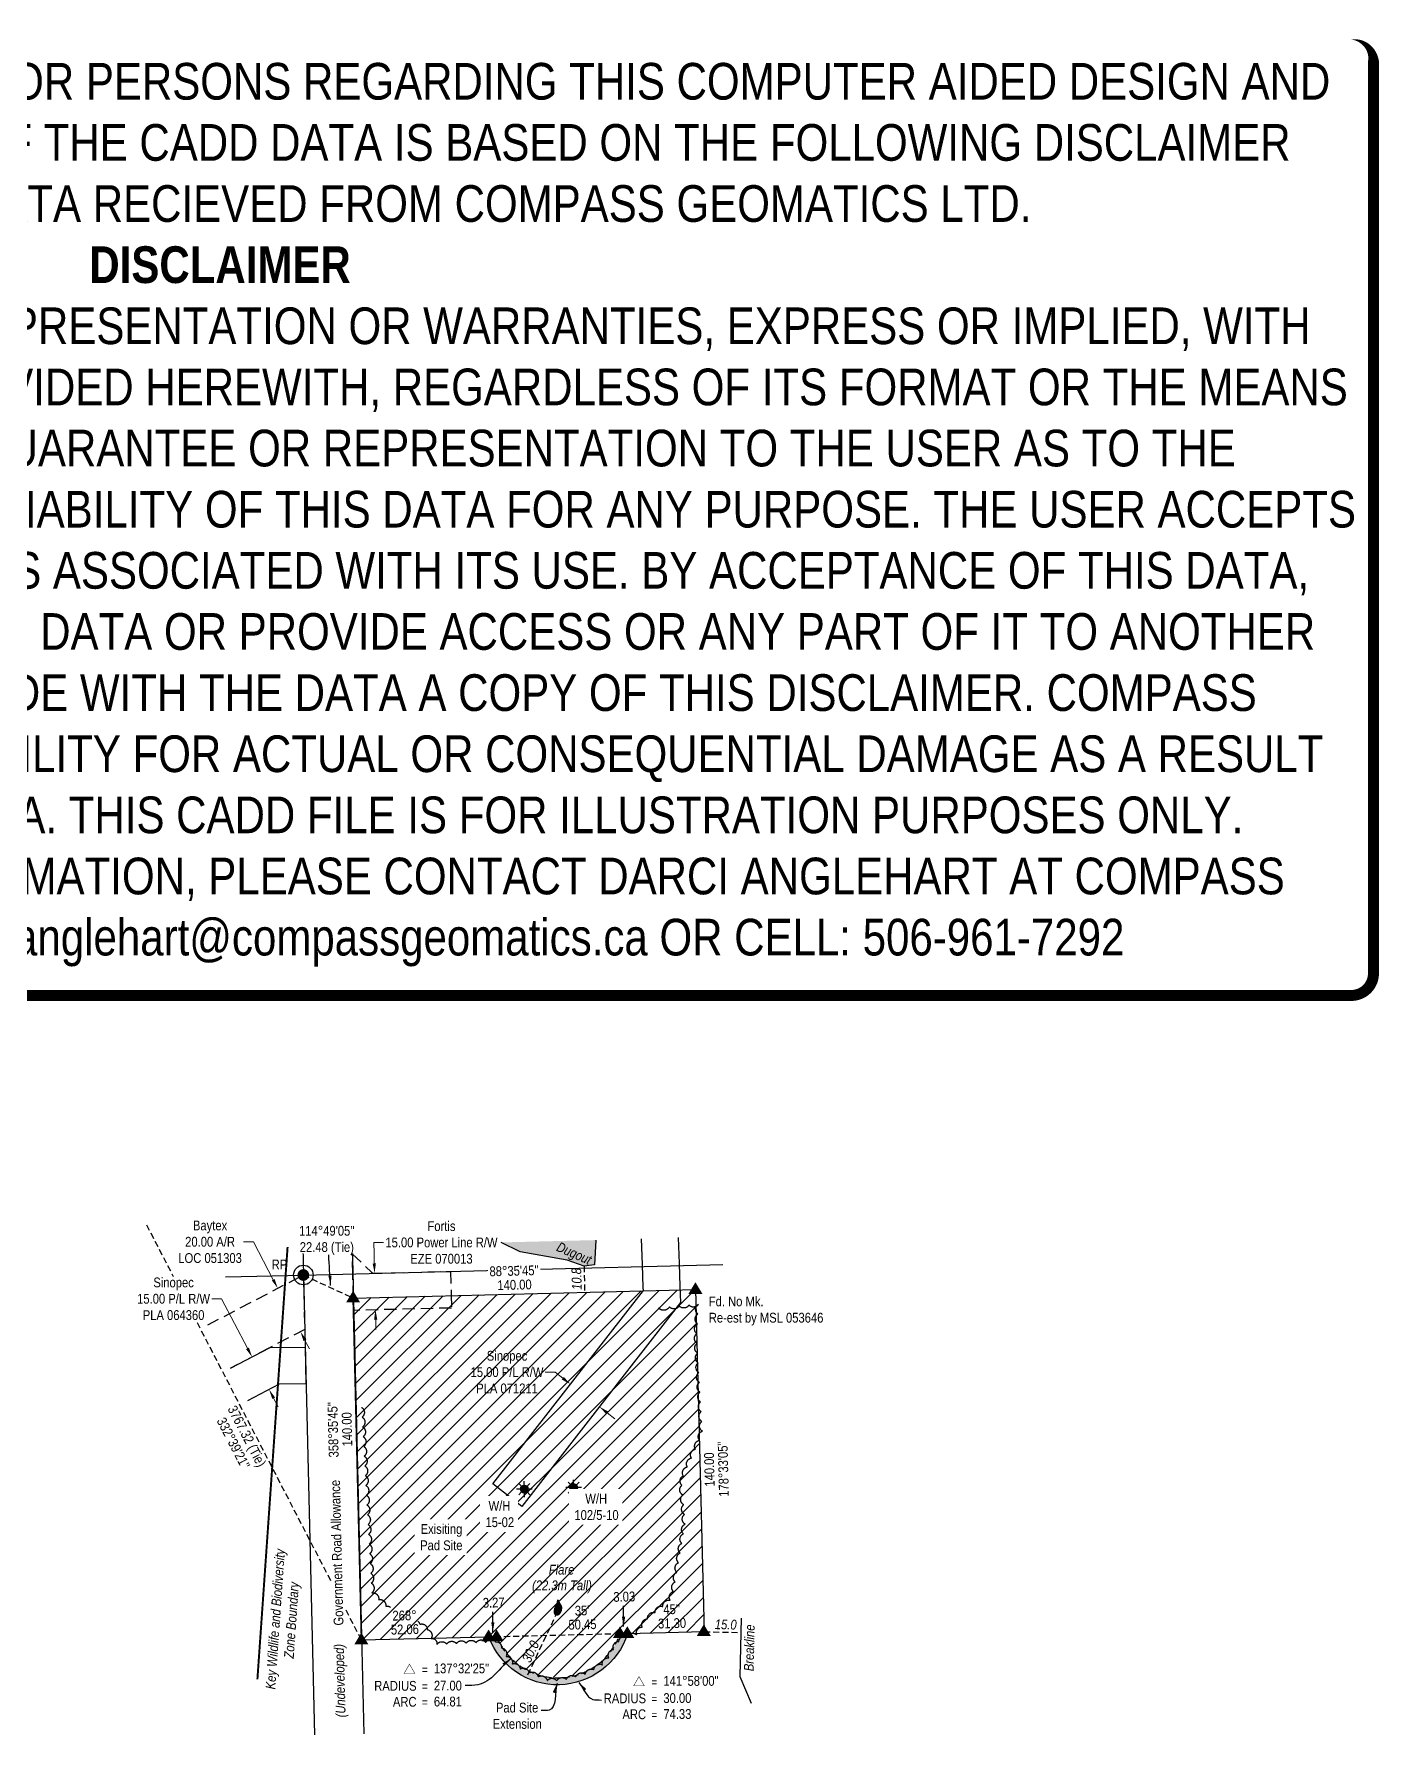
# Model space of a CAD drawing. Extents: x 617011 to 621249, y 5895868 to 5900840.
# Drawn here: x 619875 to 621249, y 5896358 to 5898097 of the extents above; entities that cross this region are included whole.
import ezdxf
from ezdxf.enums import TextEntityAlignment as Align

# ---------------------------------------------------------------- set-up
doc = ezdxf.new("R2010")
doc.units = 0
doc.header["$LTSCALE"] = 5
doc.header["$PDSIZE"] = 5
for name, pattern in [('0', [1, 1, 0]), ('DASHDOT2', [12.7, 6.35, -3.175, 0, -3.175]), ('foc-ACCESSROAD', [3.75, 2.5, -1.25]), ('foc-FLOWLINE', [3.75, 2.5, -1.25]), ('foc-TIELINE', [1.875, 1.25, -0.625]), ('foc-TRAV', [1.875, 1.25, -0.625])]:
    doc.linetypes.add(name, pattern=pattern)
for name, color, linetype in [('35', 37, 'Continuous'), ('AS-SYMBOL', 7, 'Continuous'), ('AS-WILDLIFE', 131, 'DASHDOT2'), ('C-RW', 13, 'Continuous'), ('C-WS-S', 13, 'Continuous'), ('F-AR', 190, 'foc-ACCESSROAD'), ('F-EZE', 190, 'foc-FLOWLINE'), ('L-BD', 7, 'Continuous'), ('L-MON', 1, 'Continuous'), ('L-MON-T', 1, 'Continuous'), ('L-ROAD-T', 7, 'Continuous'), ('L-SEC', 7, 'Continuous'), ('L-TIE', 7, 'foc-TIELINE'), ('P-PROPOSED', 10, 'Continuous'), ('P-PROPOSED-EXISTING-H', 59, 'Continuous'), ('P-PROPOSED-H', 21, 'Continuous'), ('P-TRAV', 4, 'foc-TRAV'), ('P-TXT', 4, 'Continuous'), ('T-BUSH', 110, '0'), ('T-SLOPE', 48, 'Continuous'), ('T-TIE', 201, 'foc-TIELINE'), ('T-WATER', 160, 'Continuous'), ('T-WATER-H', 133, 'Continuous'), ('T-WATER-T', 170, 'Continuous')]:
    doc.layers.add(name, color=color, linetype=linetype)
for name, color, linetype, lineweight in [('C-RW-T', 13, 'Continuous', 9), ('C-WS-T', 13, 'Continuous', 9), ('F-AR-T', 190, 'Continuous', 9), ('F-EZE-T', 190, 'Continuous', 9), ('T-TEXT', 48, 'Continuous', 18), ('T-TIE-T', 201, 'Continuous', 18)]:
    doc.layers.add(name, color=color, linetype=linetype, lineweight=lineweight)
doc.layers.add('DISCLAIMER', color=7, linetype='Continuous', plot=False)
doc.styles.add('175L', font='ARIALN.TTF', dxfattribs={"height": 20})
doc.styles.add('240', font='ARIALN.TTF', dxfattribs={"height": 30})
doc.styles.add('80', font='ARIALN.TTF', dxfattribs={"height": 10})
doc.styles.add('80CG', font='ARIALN.TTF', dxfattribs={"height": 10})
doc.styles.add('80L', font='ARIALN.TTF', dxfattribs={"height": 10})
doc.styles.add('80LS', font='ARIALNI.TTF', dxfattribs={"height": 10})
doc.dimstyles.new('Compass 5 000', dxfattribs={"dimscale": 5, "dimtxt": 9, "dimasz": 2, "dimexe": 0.2, "dimexo": 0.0625, "dimgap": 0.5, "dimtad": 0, "dimtih": 1, "dimtoh": 1, "dimzin": 0, "dimdsep": 46, "dimtxsty": '80CG', "dimcen": 0.1, "dimse1": 1, "dimse2": 1, "dimclrd": 256, "dimclrt": 256, "dimaunit": 1, "dimadec": 4, "dimazin": 0, "dimtfac": 0.06, "dimtofl": 0, "dimtmove": 0, "dimatfit": 1, "dimfxl": 0.2, "dimtolj": 1, "dimtzin": 0, "dimlwd": -1, "dimarcsym": 0})

# ---------------------------------------------------------------- blocks, each defined once
blk = doc.blocks.new('FLARE')
h = blk.add_hatch(color=255)
h.dxf.hatch_style = 1
h.paths.add_polyline_path([(0.16, 2.41, 0.114147), (0.13, 2.43), (0.11, 2.44, 0.261551), (0.01, 2.42), (0, 2.41, 0.131268), (-0.03, 2.37), (-0.04, 2.35, 0.041497), (-0.05, 2.33), (-0.05, 2.29, 0.015174), (-0.05, 2.29), (-0.06, 2.24, 0.004376), (-0.06, 2.24), (-0.07, 2.18), (-0.08, 2.11), (-0.09, 2.05), (-0.1, 1.98), (-0.12, 1.91), (-0.14, 1.83), (-0.17, 1.76), (-0.19, 1.68), (-0.22, 1.61), (-0.26, 1.53), (-0.29, 1.46), (-0.32, 1.39), (-0.36, 1.32), (-0.39, 1.25, 0.000505), (-0.39, 1.25), (-0.43, 1.18, 0.002398), (-0.43, 1.18), (-0.46, 1.1, 0.004177), (-0.46, 1.1), (-0.5, 1.03, 0.005735), (-0.5, 1.03), (-0.53, 0.95, 0.006994), (-0.53, 0.95), (-0.56, 0.87, 0.00791), (-0.57, 0.87), (-0.6, 0.78, 0.008323), (-0.6, 0.78), (-0.63, 0.69, 0.008095), (-0.63, 0.68), (-0.66, 0.59, 0.008067), (-0.66, 0.59), (-0.68, 0.49, 0.008387), (-0.68, 0.49), (-0.7, 0.39, 0.009056), (-0.71, 0.38), (-0.72, 0.28, 0.010123), (-0.72, 0.28), (-0.74, 0.18, 0.011689), (-0.74, 0.18), (-0.75, 0.08, 0.013925), (-0.75, 0.08), (-0.75, -0.02, 0.016488), (-0.75, -0.02), (-0.75, -0.11, 0.017255), (-0.75, -0.12), (-0.74, -0.2, 0.01735), (-0.74, -0.2), (-0.73, -0.28, 0.017311), (-0.73, -0.29), (-0.71, -0.36, 0.01715), (-0.71, -0.36), (-0.69, -0.43, 0.016886), (-0.69, -0.44), (-0.66, -0.5, 0.016546), (-0.66, -0.5), (-0.63, -0.56, 0.016164), (-0.63, -0.56), (-0.6, -0.61, 0.016329), (-0.6, -0.62), (-0.57, -0.66, 0.018828), (-0.57, -0.67), (-0.54, -0.71, 0.022087), (-0.53, -0.71), (-0.5, -0.75, 0.025345), (-0.49, -0.76), (-0.46, -0.78, 0.028234), (-0.45, -0.79), (-0.42, -0.82, 0.030298), (-0.41, -0.82), (-0.37, -0.84, 0.031129), (-0.36, -0.85), (-0.32, -0.86, 0.030544), (-0.31, -0.87), (-0.27, -0.88, 0.028465), (-0.26, -0.88), (-0.22, -0.89, 0.025311), (-0.21, -0.89), (-0.16, -0.89, 0.02283), (-0.15, -0.89), (-0.11, -0.89, 0.021226), (-0.1, -0.89), (-0.05, -0.88, 0.020401), (-0.04, -0.88), (0, -0.87, 0.020299), (0.01, -0.87), (0.05, -0.85, 0.020911), (0.06, -0.85), (0.11, -0.83, 0.022277), (0.11, -0.83), (0.15, -0.81, 0.023712), (0.16, -0.8), (0.2, -0.78, 0.022408), (0.21, -0.78), (0.24, -0.75, 0.01993), (0.25, -0.74), (0.28, -0.72, 0.017146), (0.28, -0.71), (0.31, -0.68, 0.014211), (0.32, -0.68), (0.35, -0.64, 0.011221), (0.35, -0.64), (0.37, -0.61, 0.008212), (0.38, -0.61), (0.4, -0.57, 0.005172), (0.4, -0.57), (0.42, -0.54, 0.002523), (0.43, -0.54), (0.45, -0.5, 0.001671), (0.45, -0.5), (0.47, -0.47, 0.001229), (0.47, -0.47), (0.49, -0.44, 0.00075), (0.49, -0.44), (0.51, -0.41, 0.00026), (0.51, -0.41), (0.54, -0.37), (0.56, -0.34), (0.58, -0.3), (0.61, -0.27), (0.63, -0.23, 0.001311), (0.63, -0.23), (0.66, -0.19, 0.003726), (0.66, -0.19), (0.69, -0.15, 0.006065), (0.69, -0.14), (0.72, -0.1, 0.008452), (0.72, -0.1), (0.74, -0.05, 0.010991), (0.75, -0.05), (0.77, 0, 0.013767), (0.77, 0), (0.79, 0.05, 0.016839), (0.8, 0.05), (0.81, 0.1, 0.019104), (0.82, 0.11), (0.83, 0.15, 0.016987), (0.83, 0.16), (0.84, 0.21, 0.013636), (0.84, 0.21), (0.85, 0.26, 0.010244), (0.85, 0.27), (0.86, 0.31, 0.006846), (0.86, 0.32), (0.86, 0.37, 0.003419), (0.86, 0.37), (0.86, 0.41), (0.87, 0.46), (0.87, 0.5), (0.88, 0.54), (0.88, 0.59), (0.89, 0.63, 0.001278), (0.89, 0.63), (0.89, 0.67, 0.004735), (0.89, 0.67), (0.9, 0.71, 0.008354), (0.9, 0.72), (0.9, 0.76, 0.012059), (0.9, 0.76), (0.9, 0.8, 0.015712), (0.9, 0.81), (0.9, 0.85, 0.018457), (0.9, 0.85), (0.9, 0.89, 0.018102), (0.9, 0.9), (0.89, 0.94, 0.016533), (0.89, 0.95), (0.88, 0.99, 0.014576), (0.88, 0.99), (0.87, 1.03, 0.012435), (0.86, 1.04), (0.85, 1.08, 0.010283), (0.85, 1.09), (0.83, 1.13, 0.00824), (0.83, 1.13), (0.81, 1.18, 0.00638), (0.81, 1.18), (0.78, 1.23, 0.004735), (0.78, 1.23), (0.76, 1.29, 0.003388), (0.75, 1.29), (0.73, 1.34, 0.002345), (0.73, 1.34), (0.7, 1.4, 0.001492), (0.7, 1.4), (0.67, 1.46, 0.000746), (0.67, 1.46), (0.63, 1.51), (0.6, 1.57), (0.57, 1.62), (0.55, 1.68), (0.52, 1.73), (0.49, 1.78), (0.47, 1.83), (0.45, 1.87), (0.42, 1.92), (0.4, 1.97), (0.38, 2.02), (0.35, 2.08, 0.000332), (0.35, 2.08), (0.33, 2.13, 0.001849), (0.33, 2.13), (0.3, 2.19, 0.0038), (0.3, 2.19), (0.27, 2.24, 0.006473), (0.27, 2.24), (0.25, 2.29, 0.010865), (0.24, 2.3), (0.22, 2.34, 0.019524), (0.22, 2.34), (0.19, 2.38, 0.041077), (0.18, 2.39)])
at = {"color": 48, "flags": 128}
for points in [[(0.11, -0.72), (0.07, -0.74), (0.03, -0.76), (-0.02, -0.77), (-0.07, -0.78), (-0.11, -0.79), (-0.16, -0.79), (-0.2, -0.79), (-0.25, -0.78), (-0.29, -0.77), (-0.32, -0.76), (-0.36, -0.74), (-0.4, -0.71), (-0.43, -0.68), (-0.46, -0.65), (-0.49, -0.61), (-0.52, -0.56), (-0.54, -0.51), (-0.57, -0.46), (-0.59, -0.4), (-0.61, -0.33), (-0.63, -0.26), (-0.64, -0.19), (-0.65, -0.11), (-0.65, -0.02), (-0.65, 0.07), (-0.64, 0.17), (-0.63, 0.27), (-0.61, 0.36), (-0.58, 0.46), (-0.56, 0.56), (-0.53, 0.66), (-0.5, 0.75), (-0.47, 0.83), (-0.44, 0.91), (-0.41, 0.99), (-0.37, 1.06), (-0.34, 1.13), (-0.3, 1.2), (-0.27, 1.27), (-0.23, 1.34), (-0.2, 1.42), (-0.16, 1.49), (-0.13, 1.57), (-0.1, 1.65), (-0.07, 1.73), (-0.04, 1.8), (-0.02, 1.88), (0, 1.96), (0.01, 2.03), (0.02, 2.1), (0.03, 2.17), (0.04, 2.22), (0.05, 2.27), (0.05, 2.31), (0.06, 2.34), (0.08, 2.35), (0.09, 2.34), (0.11, 2.32), (0.13, 2.29), (0.16, 2.25), (0.18, 2.2), (0.21, 2.14), (0.24, 2.09), (0.26, 2.03), (0.29, 1.98), (0.31, 1.93), (0.33, 1.88), (0.36, 1.83), (0.38, 1.78), (0.41, 1.73), (0.43, 1.68), (0.46, 1.63), (0.49, 1.58), (0.52, 1.52), (0.55, 1.47), (0.58, 1.41), (0.61, 1.35), (0.64, 1.3), (0.67, 1.24), (0.69, 1.19), (0.72, 1.14), (0.74, 1.09), (0.75, 1.05), (0.77, 1), (0.78, 0.96), (0.79, 0.92), (0.8, 0.88), (0.8, 0.84), (0.8, 0.8), (0.8, 0.76), (0.8, 0.72), (0.79, 0.68), (0.79, 0.64), (0.78, 0.6), (0.78, 0.56), (0.77, 0.51), (0.77, 0.47), (0.76, 0.42), (0.76, 0.37), (0.76, 0.33), (0.75, 0.28), (0.74, 0.23), (0.73, 0.18), (0.72, 0.13), (0.7, 0.09), (0.68, 0.04), (0.66, 0), (0.63, -0.05), (0.61, -0.09), (0.58, -0.13), (0.55, -0.17), (0.53, -0.21), (0.5, -0.25), (0.48, -0.28), (0.45, -0.32), (0.43, -0.35), (0.41, -0.38), (0.39, -0.42), (0.37, -0.45), (0.34, -0.48), (0.32, -0.51), (0.3, -0.55), (0.27, -0.58), (0.24, -0.61), (0.21, -0.64), (0.18, -0.67), (0.15, -0.7)], [(0.02, -0.75), (-0.01, -0.76), (-0.03, -0.77), (-0.05, -0.78), (-0.08, -0.78), (-0.11, -0.79), (-0.13, -0.79), (-0.16, -0.79), (-0.18, -0.78), (-0.2, -0.78), (-0.23, -0.77), (-0.25, -0.76), (-0.26, -0.74), (-0.28, -0.73), (-0.3, -0.71), (-0.32, -0.69), (-0.33, -0.66), (-0.35, -0.63), (-0.36, -0.6), (-0.37, -0.57), (-0.39, -0.53), (-0.4, -0.49), (-0.4, -0.45), (-0.41, -0.41), (-0.41, -0.36), (-0.41, -0.31), (-0.4, -0.25), (-0.39, -0.2), (-0.38, -0.14), (-0.37, -0.09), (-0.36, -0.03), (-0.34, 0.02), (-0.32, 0.07), (-0.31, 0.12), (-0.29, 0.16), (-0.27, 0.21), (-0.25, 0.25), (-0.23, 0.29), (-0.21, 0.33), (-0.19, 0.37), (-0.17, 0.41), (-0.15, 0.45), (-0.14, 0.49), (-0.12, 0.53), (-0.1, 0.58), (-0.08, 0.62), (-0.07, 0.66), (-0.06, 0.71), (-0.05, 0.75), (-0.04, 0.79), (-0.03, 0.83), (-0.03, 0.87), (-0.02, 0.9), (-0.02, 0.93), (-0.01, 0.95), (-0.01, 0.96), (0, 0.97), (0.01, 0.96), (0.02, 0.95), (0.03, 0.94), (0.04, 0.91), (0.06, 0.88), (0.07, 0.86), (0.09, 0.82), (0.1, 0.79), (0.12, 0.76), (0.13, 0.74), (0.14, 0.71), (0.16, 0.68), (0.17, 0.65), (0.18, 0.63), (0.2, 0.6), (0.21, 0.57), (0.23, 0.54), (0.25, 0.51), (0.26, 0.47), (0.28, 0.44), (0.3, 0.41), (0.31, 0.38), (0.33, 0.35), (0.34, 0.32), (0.36, 0.29), (0.37, 0.27), (0.38, 0.24), (0.39, 0.22), (0.39, 0.19), (0.4, 0.17), (0.4, 0.15), (0.41, 0.13), (0.41, 0.1), (0.41, 0.08), (0.4, 0.06), (0.4, 0.04), (0.4, 0.01), (0.39, -0.01), (0.39, -0.03), (0.39, -0.06), (0.39, -0.08), (0.38, -0.11), (0.38, -0.14), (0.38, -0.16), (0.38, -0.19), (0.37, -0.22), (0.37, -0.24), (0.36, -0.27), (0.35, -0.3), (0.34, -0.32), (0.32, -0.35), (0.31, -0.37), (0.3, -0.4), (0.28, -0.42), (0.27, -0.44), (0.25, -0.46), (0.24, -0.48), (0.22, -0.5), (0.21, -0.52), (0.2, -0.54), (0.19, -0.56), (0.17, -0.58), (0.16, -0.6), (0.15, -0.61), (0.14, -0.63), (0.12, -0.65), (0.11, -0.67), (0.09, -0.69), (0.08, -0.7), (0.06, -0.72), (0.04, -0.74)]]:
    blk.add_lwpolyline(points, close=True, dxfattribs=at)
blk = doc.blocks.new('GAS')
h = blk.add_hatch(color=255)
h.dxf.hatch_style = 1
edge = h.paths.add_edge_path()
edge.add_arc((0, 0), 0.9, 0, 360)
for p, q in [((-0.81, 0), (-1.62, 0)), ((-0.57, 0.57), (-1.14, 1.14)), ((0, 0.81), (0, 1.62)), ((0.57, 0.57), (1.14, 1.14)), ((1.62, 0), (0.81, 0)), ((-0.57, -0.57), (-1.14, -1.14)), ((0, -0.81), (0, -1.62)), ((1.14, -1.14), (0.57, -0.57))]:
    blk.add_line(p, q)
blk.add_circle((0, 0), 0.8)
blk = doc.blocks.new('STRIA')
blk.add_hatch(color=255).paths.add_polyline_path([(-0.04, 1.52), (-1.47, -0.87), (1.39, -0.87)])
blk = doc.blocks.new('STRIAA')
blk.add_blockref('STRIA', (0, 0))
blk = doc.blocks.new('STRIB')
at = {"color": 1}
blk.add_solid([(-1.12, -0.67), (-0.04, 1.13), (1.04, -0.67)], dxfattribs=at)
blk = doc.blocks.new('STRIBB')
blk.add_blockref('STRIB', (0, 0))
blk = doc.blocks.new('STRICC')
for name in ['STRIAA', 'STRIBB']:
    blk.add_blockref(name, (0, 0))
blk = doc.blocks.new('fdspike')
blk.add_blockref('STRICC', (0, 0))
blk = doc.blocks.new('TRIA')
blk.add_hatch(color=255).paths.add_polyline_path([(-0.04, 1.52), (-1.47, -0.87), (1.39, -0.87)])
blk = doc.blocks.new('TRIAA')
blk.add_blockref('TRIA', (0, 0))
blk = doc.blocks.new('TRIB')
at = {"color": 1}
blk.add_lwpolyline([(-1.12, -0.67), (-0.04, 1.13), (1.04, -0.67)], close=True, dxfattribs=at)
blk = doc.blocks.new('TRIBB')
blk.add_blockref('TRIB', (0, 0))
blk = doc.blocks.new('TRICC')
for name in ['TRIAA', 'TRIBB']:
    blk.add_blockref(name, (0, 0))
blk = doc.blocks.new('plspike')
blk.add_blockref('TRICC', (0, 0))
blk = doc.blocks.new('fdia')
at = {"color": 255, "const_width": 1}
blk.add_lwpolyline([(-0.5, 0, 1), (0.5, 0, 1)], format="xyb", close=True, dxfattribs=at)
blk = doc.blocks.new('Fdiaa')
blk.add_blockref('fdia', (0, 0))
blk = doc.blocks.new('fdib')
at = {"color": 1, "const_width": 1.6}
blk.add_lwpolyline([(-0.4, 0, 1), (0.4, 0, 1)], format="xyb", close=True, dxfattribs=at)
at = {"color": 1}
blk.add_circle((0, 0), 0.8, dxfattribs=at)
blk = doc.blocks.new('Fdibb')
blk.add_blockref('fdib', (0, 0))
blk = doc.blocks.new('fdicc')
for name in ['Fdibb', 'Fdiaa']:
    blk.add_blockref(name, (0, 0))
blk = doc.blocks.new('FDI')
blk.add_blockref('fdicc', (0, 0))
blk = doc.blocks.new('RP')
at = {"layer": '35', "color": 3}
blk.add_circle((0, 0), 10, dxfattribs=at)
at = {"layer": '35', "color": 3, "style": '80'}
blk.add_attdef('RP_001', (-32.4, 5.8), '', height=10, dxfattribs=at)
blk = doc.blocks.new('*D464')
at = {"layer": 'C-RW-T', "transparency": 16777216}
for p, q in [((620407.4, 5896728.6), (620397.4, 5896728.6)), ((620415.2, 5896722.4), (620407.4, 5896728.6)), ((620460.6, 5896687.1), (620468.5, 5896681))]:
    blk.add_line(p, q, dxfattribs=at)
for points in [[(620416.3, 5896723.8), (620414.2, 5896721.1), (620423.1, 5896716.3)], [(620461.6, 5896688.4), (620459.6, 5896685.8), (620452.7, 5896693.3)]]:
    blk.add_solid(points, dxfattribs=at)
at = {"layer": 'Defpoints', "color": 0, "transparency": 16777216}
for p in [(620420.9, 5896713.4), (620423.1, 5896716.3), (620450.4, 5896690.4)]:
    blk.add_point(p, dxfattribs=at)
at = {"layer": 'C-RW-T', "transparency": 16777216, "insert": (620358.3, 5896728.6), "char_height": 10, "attachment_point": 5, "style": '80CG'}
blk.add_mtext('\\A1;Sinopec\\P15.00 P/L R/W\\PPLA 071211', dxfattribs=at)
blk = doc.blocks.new('*D465')
at = {"layer": 'Defpoints', "color": 0, "transparency": 16777216}
for p in [(620222.9, 5896829.8), (620250.9, 5896830.5), (620251.8, 5896793)]:
    blk.add_point(p, dxfattribs=at)
at = {"layer": 'F-EZE-T', "transparency": 16777216}
for p, q in [((620232.1, 5896861.2), (620222.1, 5896861.2)), ((620222.1, 5896861.2), (620222.4, 5896849.8)), ((620222.6, 5896839.8), (620222.4, 5896849.8)), ((620224.1, 5896782.3), (620224.3, 5896772.3))]:
    blk.add_line(p, q, dxfattribs=at)
for points in [[(620224.3, 5896839.8), (620221, 5896839.7), (620222.9, 5896829.8)], [(620225.7, 5896782.4), (620222.4, 5896782.3), (620223.8, 5896792.3)]]:
    blk.add_solid(points, dxfattribs=at)
at = {"layer": 'F-EZE-T', "transparency": 16777216, "insert": (620291.3, 5896861.2), "char_height": 10, "attachment_point": 5, "style": '80CG'}
blk.add_mtext('\\A1;Fortis\\P15.00 Power Line R/W\\PEZE 070013', dxfattribs=at)
blk = doc.blocks.new('*D466')
at = {"layer": 'Defpoints', "color": 0, "transparency": 16777216}
for p in [(620124, 5896814.3), (620085, 5896793.9), (620108.2, 5896749.6)]:
    blk.add_point(p, dxfattribs=at)
at = {"layer": 'F-AR-T', "transparency": 16777216}
for p, q in [((620099.1, 5896861.9), (620089.1, 5896861.9)), ((620119.4, 5896823.1), (620099.1, 5896861.9)), ((620151.8, 5896761.1), (620156.4, 5896752.3))]:
    blk.add_line(p, q, dxfattribs=at)
for points in [[(620120.8, 5896823.9), (620117.9, 5896822.4), (620124, 5896814.3)], [(620153.3, 5896761.9), (620150.3, 5896760.4), (620147.2, 5896770)]]:
    blk.add_solid(points, dxfattribs=at)
at = {"layer": 'F-AR-T', "transparency": 16777216, "insert": (620054.8, 5896861.9), "char_height": 10, "attachment_point": 5, "style": '80CG', "bg_fill": 3, "box_fill_scale": 1.1, "bg_fill_color": 256, "bg_fill_true_color": 13158600, "bg_fill_transparency": 0}
blk.add_mtext('\\A1;Baytex\\P20.00 A/R\\PLOC 051303', dxfattribs=at)
blk = doc.blocks.new('*D467')
at = {"layer": 'C-RW-T', "transparency": 16777216}
for p, q in [((620066.6, 5896803.6), (620056.6, 5896803.6)), ((620093.1, 5896753), (620066.6, 5896803.6)), ((620119.7, 5896702), (620124.4, 5896693.2))]:
    blk.add_line(p, q, dxfattribs=at)
for points in [[(620094.5, 5896753.8), (620091.6, 5896752.2), (620097.7, 5896744.1)], [(620121.2, 5896702.8), (620118.3, 5896701.3), (620115.1, 5896710.9)]]:
    blk.add_solid(points, dxfattribs=at)
at = {"layer": 'Defpoints', "color": 0, "transparency": 16777216}
for p in [(620088, 5896739.1), (620097.7, 5896744.1), (620105.4, 5896705.8)]:
    blk.add_point(p, dxfattribs=at)
at = {"layer": 'C-RW-T', "transparency": 16777216, "insert": (620017.5, 5896803.6), "char_height": 10, "attachment_point": 5, "style": '80CG', "bg_fill": 3, "box_fill_scale": 1.1, "bg_fill_color": 256, "bg_fill_true_color": 13158600, "bg_fill_transparency": 0}
blk.add_mtext('\\A1;Sinopec\\P15.00 P/L R/W\\PPLA 064360', dxfattribs=at)
blk = doc.blocks.new('curve')
at = {"const_width": 0.1}
blk.add_lwpolyline([(-4.99, 5.39), (-6.08, 3.49), (-3.89, 3.49)], close=True, dxfattribs=at)
at = {"style": '80'}
for p in [(-2.44, 3.36), (-2.44, -0.04), (-2.44, -3.3)]:
    blk.add_text('=', height=1.8, dxfattribs=at).set_placement(p)
for s, p in [('RADIUS', (-3.54, -0.05)), ('ARC', (-3.54, -3.31))]:
    blk.add_text(s, height=2, dxfattribs=at).set_placement(p, align=Align.RIGHT)
for tag, p in [('DELTA', (0, 3.52)), ('CURVE_RADIUS', (0, 0)), ('ARC_LENGTH', (0, -3.26))]:
    blk.add_attdef(tag, p, '', height=2, dxfattribs=at)
blk = doc.blocks.new('Disclaimer_Legal')
at = {"layer": 'DISCLAIMER', "color": 254, "flags": 128}
blk.add_lwpolyline([(-3612.9, -1104.6, 37.5, 37.5, 0), (4096.1, -1104.6, 37.5, 37.5, 0.414214), (4171.1, -1029.6, 37.5, 37.5, 0), (4171.1, 2078.7, 37.5, 0, 0.414214), (4096.1, 2153.7, 0, 0, 0), (-3612.9, 2153.7, 0, 0, 0.414214), (-3687.9, 2078.7, 0, 0, 0), (-3687.9, -1029.6, 0, 37.5, 0.414214)], format="xyseb", close=True, dxfattribs=at)
at = {"layer": 'DISCLAIMER', "color": 254, "insert": (241.6, 533.9), "char_height": 125, "width": 7717.568, "attachment_point": 5, "style": '80'}
blk.add_mtext('NOTICE TO THE CORPORATION, PERSON &/OR PERSONS REGARDING THIS COMPUTER AIDED DESIGN AND DRAFTING (CADD) FILES. ACCEPTANCE OF THE CADD DATA IS BASED ON THE FOLLOWING DISCLAIMER WHICH COVERS ALL CADD DATA RECIEVED FROM COMPASS GEOMATICS LTD.\\P{\\fArial Narrow|b1|i0|c0|p34;DISCLAIMER}\\PCOMPASS GEOMATICS LTD. MAKES NO REPRESENTATION OR WARRANTIES, EXPRESS OR IMPLIED, WITH RESPECT TO THE REUSE OF THE DATA PROVIDED HEREWITH, REGARDLESS OF ITS FORMAT OR THE MEANS OF ITS TRANSMISSION. THERE IS NO GUARANTEE OR REPRESENTATION TO THE USER AS TO THE ACCURACY, CURRENCY, SUITABILITY OR RELIABILITY OF THIS DATA FOR ANY PURPOSE. THE USER ACCEPTS THE DATA "AS IS", AND ASSUMES ALL RISKS ASSOCIATED WITH ITS USE. BY ACCEPTANCE OF THIS DATA, THE USER AGREES NOT TO TRANSMIT THIS DATA OR PROVIDE ACCESS OR ANY PART OF IT TO ANOTHER PARTY UNLESS THE USER SHALL INCLUDE WITH THE DATA A COPY OF THIS DISCLAIMER. COMPASS GEOMATICS LTD. ASSUMES NO RESPONSIBILITY FOR ACTUAL OR CONSEQUENTIAL DAMAGE AS A RESULT OF ANY USER\'S RELIANCE ON THIS DATA. THIS CADD FILE IS FOR ILLUSTRATION PURPOSES ONLY.\\PIF YOU REQUIRE MORE ACCURATE INFORMATION, PLEASE CONTACT DARCI ANGLEHART AT COMPASS GEOMATICS LTD. VIA EMAIL: darci.anglehart@compassgeomatics.ca OR CELL: 506-961-7292', dxfattribs=at)

msp = doc.modelspace()

# ---------------------------------------------------------------- hatches: boundary and pattern name
at = {"layer": 'P-PROPOSED-EXISTING-H'}
h = msp.add_hatch(dxfattribs=at)
h.set_pattern_fill('ANSI31', color=256, scale=3.998566, style=0)
h.set_pattern_definition([(45, (2526.338, 1476.5), (-8.97703589, 8.97703589), [])])
h.paths.add_polyline_path([(620201.004, 5896804.405), (620551.048, 5896812.986), (620559.622, 5896463.217), (620473.867, 5896461.012), (620473.039, 5896458.803), (620472.135, 5896456.624), (620471.155, 5896454.478), (620470.1, 5896452.369), (620468.974, 5896450.297), (620467.774, 5896448.265), (620466.506, 5896446.279), (620465.168, 5896444.335), (620463.763, 5896442.44), (620462.293, 5896440.596), (620460.76, 5896438.804), (620459.164, 5896437.068), (620457.509, 5896435.388), (620455.797, 5896433.765), (620454.028, 5896432.204), (620452.206, 5896430.707), (620450.333, 5896429.274), (620448.411, 5896427.907), (620446.443, 5896426.609), (620444.43, 5896425.379), (620442.376, 5896424.22), (620440.283, 5896423.134), (620438.152, 5896422.123), (620435.988, 5896421.185), (620433.792, 5896420.323), (620431.567, 5896419.541), (620429.316, 5896418.834), (620427.043, 5896418.209), (620424.749, 5896417.662), (620422.437, 5896417.195), (620420.109, 5896416.81), (620417.771, 5896416.506), (620415.423, 5896416.284), (620413.069, 5896416.145), (620410.711, 5896416.088), (620408.352, 5896416.114), (620405.996, 5896416.222), (620403.645, 5896416.411), (620401.303, 5896416.683), (620398.97, 5896417.036), (620396.653, 5896417.472), (620394.351, 5896417.987), (620392.07, 5896418.582), (620389.809, 5896419.257), (620387.574, 5896420.011), (620385.366, 5896420.842), (620383.19, 5896421.751), (620381.046, 5896422.733), (620378.938, 5896423.79), (620376.868, 5896424.921), (620374.84, 5896426.124), (620372.853, 5896427.395), (620370.913, 5896428.736), (620369.021, 5896430.143), (620367.179, 5896431.616), (620365.39, 5896433.154), (620363.655, 5896434.753), (620361.978, 5896436.409), (620360.359, 5896438.125), (620358.801, 5896439.895), (620357.306, 5896441.72), (620355.875, 5896443.596), (620354.512, 5896445.52), (620353.216, 5896447.49), (620351.99, 5896449.504), (620350.834, 5896451.561), (620349.752, 5896453.656), (620347.809, 5896457.954), (620209.577, 5896454.636)])
at = {"layer": 'P-PROPOSED-H'}
h = msp.add_hatch(color=256, dxfattribs=at)
h.dxf.hatch_style = 1
h.paths.add_polyline_path([(620351.99, 5896449.504), (620350.834, 5896451.561), (620349.752, 5896453.656), (620347.809, 5896457.954), (620339.676, 5896457.759, 0.71303974), (620481.395, 5896461.205), (620473.867, 5896461.012), (620473.039, 5896458.803), (620472.135, 5896456.624), (620471.155, 5896454.478), (620470.1, 5896452.369), (620468.974, 5896450.297), (620467.774, 5896448.265), (620466.506, 5896446.279), (620465.168, 5896444.335), (620463.763, 5896442.44), (620462.293, 5896440.596), (620460.76, 5896438.804), (620459.164, 5896437.068), (620457.509, 5896435.388), (620455.797, 5896433.765), (620454.028, 5896432.204), (620452.206, 5896430.707), (620450.333, 5896429.274), (620448.411, 5896427.907), (620446.443, 5896426.609), (620444.43, 5896425.379), (620442.376, 5896424.22), (620440.283, 5896423.134), (620438.152, 5896422.123), (620435.988, 5896421.185), (620433.792, 5896420.323), (620431.567, 5896419.541), (620429.316, 5896418.834), (620427.043, 5896418.209), (620424.749, 5896417.662), (620422.437, 5896417.195), (620420.109, 5896416.81), (620417.771, 5896416.506), (620415.423, 5896416.284), (620413.069, 5896416.145), (620410.711, 5896416.088), (620408.352, 5896416.114), (620405.996, 5896416.222), (620403.645, 5896416.411), (620401.303, 5896416.683), (620398.97, 5896417.036), (620396.653, 5896417.472), (620394.351, 5896417.987), (620392.07, 5896418.582), (620389.809, 5896419.257), (620387.574, 5896420.011), (620385.366, 5896420.842), (620383.19, 5896421.751), (620381.046, 5896422.733), (620378.938, 5896423.79), (620376.868, 5896424.921), (620374.84, 5896426.124), (620372.853, 5896427.395), (620370.913, 5896428.736), (620369.021, 5896430.143), (620367.179, 5896431.616), (620365.39, 5896433.154), (620363.655, 5896434.753), (620361.978, 5896436.409), (620360.359, 5896438.125), (620358.801, 5896439.895), (620357.306, 5896441.72), (620355.875, 5896443.596), (620354.512, 5896445.52), (620353.216, 5896447.49)])
at = {"layer": 'T-WATER-H'}
h = msp.add_hatch(color=256, dxfattribs=at)
h.dxf.hatch_style = 1
h.paths.add_polyline_path([(620449.174, 5896863.653), (620352.187, 5896861.262), (620371.707, 5896851.552), (620419.904, 5896843.217), (620437.027, 5896837.117), (620447.539, 5896838.302)])

# ---------------------------------------------------------------- linework, layer by layer
at = {"layer": 'AS-WILDLIFE', "const_width": 1.999, "flags": 128}
msp.add_lwpolyline([(620103.175, 5896414.574), (620134.008, 5896856.518)], dxfattribs=at)
at = {"layer": 'C-RW'}
for points in [[(620533.082, 5896866.267), (620534.128, 5896839.584), (620535.05, 5896816.064), (620535.684, 5896799.864), (620499.652, 5896753.572), (620373.343, 5896591.301), (620343.765, 5896614.327), (620459.199, 5896762.628), (620497.693, 5896812.083), (620497.572, 5896815.157), (620496.648, 5896838.66), (620495.624, 5896864.799)], [(620075.633, 5896732.576), (620116.083, 5896753.741), (620151.922, 5896754.073), (620152.83, 5896716.581), (620125.466, 5896716.329), (620093.019, 5896699.35)]]:
    msp.add_lwpolyline(points, dxfattribs=at)
at = {"layer": 'F-AR'}
msp.add_lwpolyline([(620052.461, 5896776.86), (620150.132, 5896827.962), (620151.481, 5896772.264), (620116.083, 5896753.741), (620075.633, 5896732.576)], dxfattribs=at)
at = {"layer": 'F-EZE'}
msp.add_lwpolyline([(620301.225, 5896807.866), (620301.561, 5896794.219), (620201.49, 5896791.754), (620201.194, 5896804.309), (620200.593, 5896829.21), (620200.062, 5896849.686), (620219.75, 5896831.007), (620221.093, 5896829.724), (620300.684, 5896831.685), (620301.186, 5896809.592), (620301.225, 5896807.866)], close=True, dxfattribs=at)
at = {"layer": 'L-SEC'}
for p, q in [((620149.455, 5896856.302), (620150.132, 5896827.962)), ((620199.897, 5896857.507), (620200.542, 5896831.348)), ((620070.592, 5896826.012), (620150.132, 5896827.962)), ((620150.132, 5896827.962), (620578.806, 5896838.565))]:
    msp.add_line(p, q, dxfattribs=at)
at = {"layer": 'L-SEC', "flags": 128}
for points in [[(620150.132, 5896827.962), (620161.527, 5896357.607)], [(620200.542, 5896831.352), (620211.944, 5896358.824)]]:
    msp.add_lwpolyline(points, dxfattribs=at)
at = {"layer": 'L-TIE', "flags": 128}
for points in [[(620150.132, 5896827.962), (620201.194, 5896804.309)], [(620209.577, 5896454.636), (620192.633, 5896487.402)]]:
    msp.add_lwpolyline(points, dxfattribs=at)
at = {"layer": 'P-PROPOSED'}
msp.add_lwpolyline([(620481.395, 5896461.205, -0.71303974), (620339.676, 5896457.759), (620209.577, 5896454.636), (620201.004, 5896804.405), (620551.048, 5896812.986), (620559.622, 5896463.217), (620481.395, 5896461.205)], format="xyb", dxfattribs=at)
at = {"layer": 'P-TRAV', "flags": 128}
msp.add_lwpolyline([(620339.676, 5896457.759), (620347.805, 5896457.962), (620349.752, 5896453.656), (620350.834, 5896451.561), (620351.99, 5896449.504), (620353.216, 5896447.49), (620354.512, 5896445.52), (620355.875, 5896443.596), (620357.306, 5896441.72), (620358.801, 5896439.895), (620360.359, 5896438.125), (620361.978, 5896436.409), (620363.655, 5896434.753), (620365.39, 5896433.154), (620367.179, 5896431.616), (620369.021, 5896430.143), (620370.913, 5896428.736), (620372.853, 5896427.395), (620374.84, 5896426.124), (620376.868, 5896424.921), (620378.938, 5896423.79), (620381.046, 5896422.733), (620383.19, 5896421.751), (620385.366, 5896420.842), (620387.574, 5896420.011), (620389.809, 5896419.257), (620392.07, 5896418.582), (620394.351, 5896417.987), (620396.653, 5896417.472), (620398.97, 5896417.036), (620401.303, 5896416.683), (620403.645, 5896416.411), (620405.996, 5896416.222), (620408.352, 5896416.114), (620410.711, 5896416.088), (620413.069, 5896416.145), (620415.423, 5896416.284), (620417.771, 5896416.506), (620420.109, 5896416.81), (620422.437, 5896417.195), (620424.749, 5896417.662), (620427.043, 5896418.209), (620429.316, 5896418.834), (620431.567, 5896419.541), (620433.792, 5896420.323), (620435.988, 5896421.185), (620438.152, 5896422.123), (620440.283, 5896423.134), (620442.376, 5896424.22), (620444.43, 5896425.379), (620446.443, 5896426.609), (620448.411, 5896427.907), (620450.333, 5896429.274), (620452.206, 5896430.707), (620454.028, 5896432.204), (620455.797, 5896433.765), (620457.509, 5896435.388), (620459.164, 5896437.068), (620460.76, 5896438.804), (620462.293, 5896440.596), (620463.763, 5896442.44), (620465.168, 5896444.335), (620466.506, 5896446.279), (620467.774, 5896448.265), (620468.974, 5896450.297), (620470.1, 5896452.369), (620471.155, 5896454.478), (620472.135, 5896456.624), (620473.039, 5896458.803), (620473.871, 5896461.022), (620481.395, 5896461.205)], dxfattribs=at)
at = {"layer": 'T-BUSH', "flags": 128}
msp.add_lwpolyline([(620209.632, 5896692.595, -0.52056705), (620210.186, 5896682.614, -0.52056705), (620210.74, 5896672.633, -0.52056705), (620211.294, 5896662.652, -0.52056705), (620211.848, 5896652.671, -0.52056705), (620212.402, 5896642.69, -0.52056705), (620212.957, 5896632.709, -0.52056705), (620213.511, 5896622.728, -0.52056705), (620214.065, 5896612.747, -0.52056705), (620214.619, 5896602.766, -0.52056705), (620215.173, 5896592.785, -0.52056705), (620215.727, 5896582.804, -0.52056705), (620216.281, 5896572.823, -0.52056705), (620216.835, 5896562.842, -0.52056705), (620217.389, 5896552.861, -0.52056705), (620217.943, 5896542.88, -0.52056705), (620218.497, 5896532.899, -0.52056705), (620219.051, 5896522.918, -0.52056705), (620219.605, 5896512.936, -0.52056705), (620220.159, 5896502.955, -0.52056705), (620227.102, 5896495.987, -0.52056705), (620234.451, 5896489.211, -0.20539301), (620239.174, 5896488.302, -0.20539301)], format="xyb", dxfattribs=at)
at = {"layer": 'T-SLOPE', "flags": 128}
msp.add_lwpolyline([(620597.649, 5896477.002), (620596.282, 5896417.467), (620607.823, 5896390.16)], dxfattribs=at)
at = {"layer": 'T-TIE', "flags": 128}
for points in [[(620437.027, 5896837.117), (620437.686, 5896810.207)], [(620409.942, 5896483.907), (620377.893, 5896416.129)], [(620473.867, 5896461.012), (620347.822, 5896457.914)], [(620559.622, 5896463.217), (620597.313, 5896462.351)]]:
    msp.add_lwpolyline(points, dxfattribs=at)
at = {"layer": 'T-WATER', "flags": 128}
msp.add_lwpolyline([(620449.174, 5896863.653), (620447.539, 5896838.302), (620437.027, 5896837.117), (620419.904, 5896843.217), (620371.707, 5896851.552), (620352.187, 5896861.262)], dxfattribs=at)

# ---------------------------------------------------------------- block references
at = {"xscale": 0.3, "yscale": 0.3, "zscale": 0.3}
msp.add_blockref('Disclaimer_Legal', (619992.503, 5897445.222), dxfattribs=at)
at = {"layer": 'AS-SYMBOL', "xscale": 4.998207050000007, "yscale": 4.998207050000007, "zscale": 4.998207050000007}
msp.add_blockref('FLARE', (620409.942, 5896483.907), dxfattribs=at)
at = {"layer": 'C-WS-S', "xscale": 4.998207050000007, "yscale": 4.998207050000007, "zscale": 4.998207050000007}
for p in [(620375.962, 5896609.027), (620426.349, 5896610.564)]:
    msp.add_blockref('GAS', p, dxfattribs=at)
at = {"layer": 'L-BD', "xscale": 4.998207050000014, "yscale": 4.998207050000014, "zscale": 4.998207050000014}
msp.add_blockref('curve', (620518.086, 5896390.337), dxfattribs=at).add_auto_attribs({'DELTA': '141%%d58\'00"', 'CURVE_RADIUS': '30.00', 'ARC_LENGTH': '74.33'})
at = {"layer": 'L-MON', "xscale": 0.99964141, "yscale": 0.99964141, "zscale": 0.99964141}
msp.add_blockref('RP', (620150.132, 5896827.962), dxfattribs=at).add_auto_attribs({'RP_001': 'RP'})
at = {"layer": 'L-MON', "xscale": 4.998207050000007, "yscale": 4.998207050000007, "zscale": 4.998207050000007}
for name, p in [('FDI', (620150.132, 5896827.962)), ('fdspike', (620201.194, 5896804.309)), ('fdspike', (620209.632, 5896454.639)), ('plspike', (620339.662, 5896457.844)), ('fdspike', (620347.822, 5896457.914)), ('fdspike', (620473.867, 5896461.012)), ('plspike', (620481.432, 5896461.259)), ('fdspike', (620559.622, 5896463.217))]:
    msp.add_blockref(name, p, dxfattribs=at)
at = {"layer": 'P-TXT', "xscale": 4.998207050000014, "yscale": 4.998207050000014, "zscale": 4.998207050000014}
msp.add_blockref('curve', (620283.516, 5896403.103), dxfattribs=at).add_auto_attribs({'DELTA': '137%%d32\'25"', 'CURVE_RADIUS': '27.00', 'ARC_LENGTH': '64.81'})

# ---------------------------------------------------------------- texts
at = {"layer": 'L-BD', "style": '80L'}
for s, height, rotation, p in [('140.00', 9.9964, 1.4042, (620365.967, 5896817.949)), ("358°35'45''", 9.99641, 91.4042, (620180.5, 5896669.79)), ('140.00', 9.9964, 91.4042, (620194.74, 5896670.139)), ("332°39'21''", 9.99641, 297.3447, (620078.706, 5896656.025)), ('178°33\'05"', 9.9964, 91.4042, (620579.297, 5896629.403)), ('140.00', 9.9964, 91.4042, (620565.056, 5896629.054)), ('3.27', 9.9964, 1.4039, (620344.675, 5896492.954)), ('3.03', 9.9964, 1.4039, (620478.124, 5896499.042)), ('268°', 9.9964, 1.4039, (620253.558, 5896479.862)), ("35'", 9.9964, 1.4039, (620435.038, 5896484.901)), ("45''", 9.9964, 1.4039, (620526.61, 5896486.116)), ('52.06', 9.9964, 1.4039, (620253.907, 5896465.621)), ('50.45', 9.9964, 1.4039, (620435.387, 5896470.66)), ('31.30', 9.9964, 1.4039, (620526.959, 5896471.875))]:
    msp.add_text(s, height=height, rotation=rotation, dxfattribs=at).set_placement(p, align=Align.MIDDLE)
at = {"layer": 'L-ROAD-T', "style": '80L'}
msp.add_text('Government Road Allowance', height=9.99641, rotation=91.412337, dxfattribs=at).set_placement((620184.336, 5896543.984), align=Align.MIDDLE_CENTER)
at = {"layer": 'T-TEXT', "style": '80LS'}
msp.add_text('(Undeveloped)', height=9.99641, rotation=91.412337, dxfattribs=at).set_placement((620187.39, 5896413.117), align=Align.MIDDLE_CENTER)
at = {"layer": 'T-TEXT', "insert": (620378.547, 5896531.637), "char_height": 9.99884, "width": 70.17464, "attachment_point": 1, "line_spacing_factor": 0.961801, "style": '175L'}
msp.add_mtext('\\pi22.459;{\\fArial Narrow|b0|i1|c0|p34;Flare\\P\\pi5.35;(22.3m Tall)}', dxfattribs=at)
at = {"layer": 'T-TEXT', "insert": (620600.33, 5896422.971), "char_height": 9.99112, "attachment_point": 1, "rotation": 88.684166, "style": '80L'}
msp.add_mtext_dynamic_manual_height_columns('{\\fArial Narrow|b0|i1|c0|p34;Breakline}', width=47.5693, gutter_width=50, heights=[0], dxfattribs=at)
at = {"layer": 'T-TIE-T', "char_height": 9.99641, "attachment_point": 1, "style": '175L'}
for s, insert, width, rotation in [('{\\fArial Narrow|b0|i1|c0|p34;10.8}', (620424.673, 5896812.649), 22.47939, 91.4042), ('{\\fArial Narrow|b0|i1|c0|p34;15.0}', (620570.783, 5896475.856), 22.47939, 358.684166), ('{\\fArial Narrow|b0|i1|c0|p34;30.0}', (620373.068, 5896435.035), 11.00006, 64.692966)]:
    msp.add_mtext(s, dxfattribs=dict(at, insert=insert, width=width, rotation=rotation))
at = {"layer": 'T-WATER-T', "insert": (620412, 5896862.195), "char_height": 9.99641, "attachment_point": 1, "rotation": 336.297689, "style": '80L'}
msp.add_mtext_dynamic_manual_height_columns('{\\fArial Narrow|b0|i1|c0|p34;Dugout}', width=36.96903, gutter_width=50, heights=[0], dxfattribs=at)

# ---------------------------------------------------------------- dimensions: what is measured, and where the dimension line sits
at = {"layer": 'C-RW-T', "color": 4}
dim = msp.add_linear_dim(base=(620423.136, 5896716.297), p1=(620450.445, 5896690.354), p2=(620420.864, 5896713.379), angle=142.103645, text='Sinopec\\P15.00 P/L R/W\\PPLA 071211', dimstyle='Compass 5 000', dxfattribs=at)
dim.commit()
dim.dimension.update_dxf_attribs({"geometry": '*D464', "text_midpoint": (620358.267, 5896728.582), "dimtype": 161})
at = {"layer": 'F-EZE-T'}
dim = msp.add_linear_dim(base=(620222.894, 5896829.769), p1=(620251.82, 5896793.001), p2=(620250.894, 5896830.461), angle=91.416992, text='\\pxqc;Fortis\\P15.00 Power Line R/W\\PEZE 070013', dimstyle='Compass 5 000', override={"dimtmove": 1}, dxfattribs=at)
dim.commit()
dim.dimension.update_dxf_attribs({"geometry": '*D465', "text_midpoint": (620246.124, 5896861.245), "dimtype": 161})

# ---------------------------------------------------------------- leaders
at = {"layer": 'L-BD', "path_type": 1}
for points in [[(620343.792, 5896462.794), (620343.792, 5896483.384)], [(620477.421, 5896468.436), (620477.421, 5896489.814)], [(620431.755, 5896411.311), (620445.952, 5896393.998), (620454.812, 5896393.317)]]:
    msp.add_leader(points, dimstyle='Compass 5 000', override={"dimgap": 0.5, "dimtad": 0}, dxfattribs=at)
at = {"layer": 'P-TXT', "path_type": 1}
msp.add_leader([(620362.418, 5896435.816), (620328.498, 5896408.875), (620315.671, 5896408.173)], dimstyle='Compass 5 000', override={"dimgap": 0.5, "dimtad": 0}, dxfattribs=at)

# ---------------------------------------------------------------- next in the draw order: texts
at = {"layer": 'C-WS-T', "char_height": 9.99913, "attachment_point": 1, "style": '80CG', "bg_fill": 2}
for s, width, insert in [('\\pi3.8679;W/H\\P\\pi0.71337;15-02', 28.88683, (620335.57, 5896596.877)), ('\\pi11.79;W/H\\P\\pi0.65142;102/5-10', 44.73016, (620426.507, 5896604.197))]:
    msp.add_mtext_dynamic_manual_height_columns(s, width=width, gutter_width=50, heights=[0], dxfattribs=dict(at, insert=insert))
at = {"layer": 'L-BD', "insert": (620174.128, 5896878.179), "char_height": 9.99641, "width": 56.28718, "attachment_point": 2, "style": '80L', "bg_fill": 3, "box_fill_scale": 1.15, "bg_fill_color": 256, "bg_fill_true_color": 256, "bg_fill_transparency": 0}
msp.add_mtext("114°49'05''\\P22.48 (Tie)", dxfattribs=at)
at = {"layer": 'L-BD', "insert": (620365.442, 5896837.269), "char_height": 9.9964, "width": 50.6194, "attachment_point": 2, "rotation": 1.4042, "style": '80L', "bg_fill": 3, "box_fill_scale": 1.15, "bg_fill_color": 256, "bg_fill_true_color": 256, "bg_fill_transparency": 0}
msp.add_mtext("88°35'45''", dxfattribs=at)
at = {"layer": 'L-MON-T', "insert": (620564.501, 5896805.979), "char_height": 9.99913, "attachment_point": 1, "style": '80CG', "bg_fill": 2}
msp.add_mtext_dynamic_manual_height_columns('Fd. No Mk.\\PRe-est by MSL 053646', width=116.76199, gutter_width=50, heights=[0], dxfattribs=at)
at = {"layer": 'P-TXT', "insert": (620343.098, 5896390.607), "char_height": 9.99913, "attachment_point": 1, "style": '80CG', "bg_fill": 2}
msp.add_mtext_dynamic_manual_height_columns('\\pi3.8478;Pad Site \\P\\pi0.51247;Extension', width=49.62234, gutter_width=50, heights=[0], dxfattribs=at)

# ---------------------------------------------------------------- next in the draw order: linework, layer by layer
at = {"layer": 'L-TIE', "flags": 128}
msp.add_lwpolyline([(620178.198, 5896515.316), (619990.011, 5896879.225)], dxfattribs=at)
at = {"layer": 'T-BUSH', "flags": 128}
msp.add_lwpolyline([(620267.28, 5896473.913, -0.15498725), (620269.22, 5896470.77, -0.52056705), (620276.835, 5896465.411, -0.52056705), (620280.751, 5896456.214, -0.52056705), (620286.637, 5896450.148, -0.52056705), (620296.624, 5896450.596, -0.52056705), (620306.61, 5896451.045, -0.52056705), (620316.596, 5896451.493, -0.52056705), (620326.583, 5896451.942, -0.52056705), (620336.569, 5896452.39, -0.52056705), (620346.555, 5896452.839, -0.52056705), (620352.498, 5896446.653, -0.52056705), (620357.382, 5896438.004, -0.52056705), (620363.576, 5896430.158, -0.52056705), (620371.83, 5896424.999, -0.52056705), (620381.015, 5896421.052, -0.52056705), (620390.199, 5896417.106, -0.52056705), (620399.383, 5896413.159, -0.52056705), (620409.082, 5896412.921, -0.52056705), (620418.946, 5896414.461, -0.52056705), (620428.593, 5896417.08, -0.52056705), (620438.24, 5896419.699, -0.52056705), (620447.039, 5896424.366, -0.52056705), (620455.714, 5896429.334, -0.52056705), (620462.295, 5896436.354, -0.52056705), (620467.09, 5896445.125, -0.52056705), (620472.578, 5896453.365, -0.52056705), (620480.998, 5896457.99, -0.52056705), (620490.793, 5896459.987, -0.52056705), (620496.464, 5896468.012, -0.52056705), (620501.875, 5896476.417, -0.52056705), (620509.58, 5896482.756, -0.52056705), (620517.378, 5896489.011, -0.52056705), (620525.176, 5896495.265, -0.52056705), (620528.392, 5896504.219, -0.52056705), (620530.08, 5896514.071, -0.52056705), (620531.768, 5896523.924, -0.52056705), (620533.457, 5896533.777, -0.52056705), (620535.145, 5896543.63, -0.52056705), (620536.834, 5896553.483, -0.52056705), (620538.522, 5896563.335, -0.52056705), (620540.211, 5896573.188, -0.52056705), (620539.729, 5896583.127, -0.52056705), (620538.823, 5896593.082, -0.52056705), (620537.918, 5896603.037, -0.52056705), (620537.013, 5896612.993, -0.52056705), (620538.407, 5896622.558, -0.52056705), (620542.544, 5896631.658, -0.52056705), (620546.681, 5896640.759, -0.52056705), (620550.818, 5896649.859, -0.52056705), (620554.955, 5896658.959, -0.52056705), (620557.96, 5896668.268, -0.52056705), (620557.351, 5896678.246, -0.52056705), (620556.741, 5896688.224, -0.52056705), (620556.132, 5896698.202, -0.52056705), (620555.523, 5896708.18, -0.52056705), (620554.913, 5896718.157, -0.52056705), (620554.304, 5896728.135, -0.52056705), (620553.695, 5896738.113, -0.52056705), (620553.085, 5896748.091, -0.52056705), (620552.476, 5896758.069, -0.52056705), (620552.321, 5896768.049, -0.52056705), (620552.838, 5896778.032, -0.52056705), (620553.355, 5896788.015, -0.52056705), (620553.871, 5896797.998, -0.52056705), (620544.237, 5896797.342, -0.52056705), (620534.289, 5896796.358, -0.52056705), (620524.341, 5896795.375, -0.52056705), (620513.156, 5896794.268)], format="xyb", dxfattribs=at)

# ---------------------------------------------------------------- next in the draw order: block references
at = {"layer": 'L-MON', "xscale": 4.998207050000005, "yscale": 4.998207050000005, "zscale": 4.998207050000005}
msp.add_blockref('plspike', (620551.048, 5896812.986), dxfattribs=at)

# ---------------------------------------------------------------- next in the draw order: leaders
at = {"layer": 'L-BD', "path_type": 1}
msp.add_leader([(620177.947, 5896817.27), (620176.072, 5896848.49)], dimstyle='Compass 5 000', override={"dimgap": 0.5, "dimtad": 0}, dxfattribs=at)
at = {"layer": 'P-TXT', "path_type": 1}
msp.add_leader([(620409.443, 5896410.313), (620401.323, 5896382.885), (620393.318, 5896382.77)], dimstyle='Compass 5 000', override={"dimgap": 0.5, "dimtad": 0}, dxfattribs=at)

# ---------------------------------------------------------------- next in the draw order: texts
at = {"layer": 'AS-WILDLIFE', "insert": (620131.184, 5896475.443), "char_height": 9.99641, "attachment_point": 5, "rotation": 86.009086, "style": '240', "bg_fill": 3, "box_fill_scale": 1, "bg_fill_color": 256, "bg_fill_transparency": 0}
msp.add_mtext_dynamic_manual_height_columns('{\\fArial Narrow|b0|i1|c0|p34;Key Wildlife and Biodiversity Zone Boundary}', width=144.70437, gutter_width=45, heights=[0], dxfattribs=at)
at = {"layer": 'P-TXT', "insert": (620268.975, 5896573.243), "char_height": 9.99913, "attachment_point": 1, "style": '80CG', "bg_fill": 2}
msp.add_mtext_dynamic_manual_height_columns('\\pi0.98189;Exisiting\\P\\pi0.49763;Pad Site', width=42.92202, gutter_width=50, heights=[0], dxfattribs=at)

# ---------------------------------------------------------------- next in the draw order: dimensions: what is measured, and where the dimension line sits
at = {"layer": 'C-RW-T'}
dim = msp.add_linear_dim(base=(620097.705, 5896744.125), p1=(620105.403, 5896705.83), p2=(620088.017, 5896739.056), angle=117.62123, text='Sinopec\\P15.00 P/L R/W\\PPLA 064360', dimstyle='Compass 5 000', override={"dimtfill": 1}, dxfattribs=at)
dim.commit()
dim.dimension.update_dxf_attribs({"geometry": '*D467', "text_midpoint": (620017.517, 5896803.566), "dimtype": 161})

# ---------------------------------------------------------------- next in the draw order: texts
at = {"layer": 'L-BD', "style": '80L'}
msp.add_text('3767.32 (Tie)', height=9.99641, rotation=297.3447, dxfattribs=at).set_placement((620091.359, 5896662.568), align=Align.MIDDLE)

# ---------------------------------------------------------------- next in the draw order: dimensions: what is measured, and where the dimension line sits
at = {"layer": 'F-AR-T'}
dim = msp.add_linear_dim(base=(620123.995, 5896814.287), p1=(620108.204, 5896749.619), p2=(620085.034, 5896793.902), angle=117.618822, text='Baytex\\P20.00 A/R\\PLOC 051303', dimstyle='Compass 5 000', override={"dimtfill": 1}, dxfattribs=at)
dim.commit()
dim.dimension.update_dxf_attribs({"geometry": '*D466', "text_midpoint": (620054.762, 5896861.939), "dimtype": 161})

doc.saveas('drawing.dxf')
